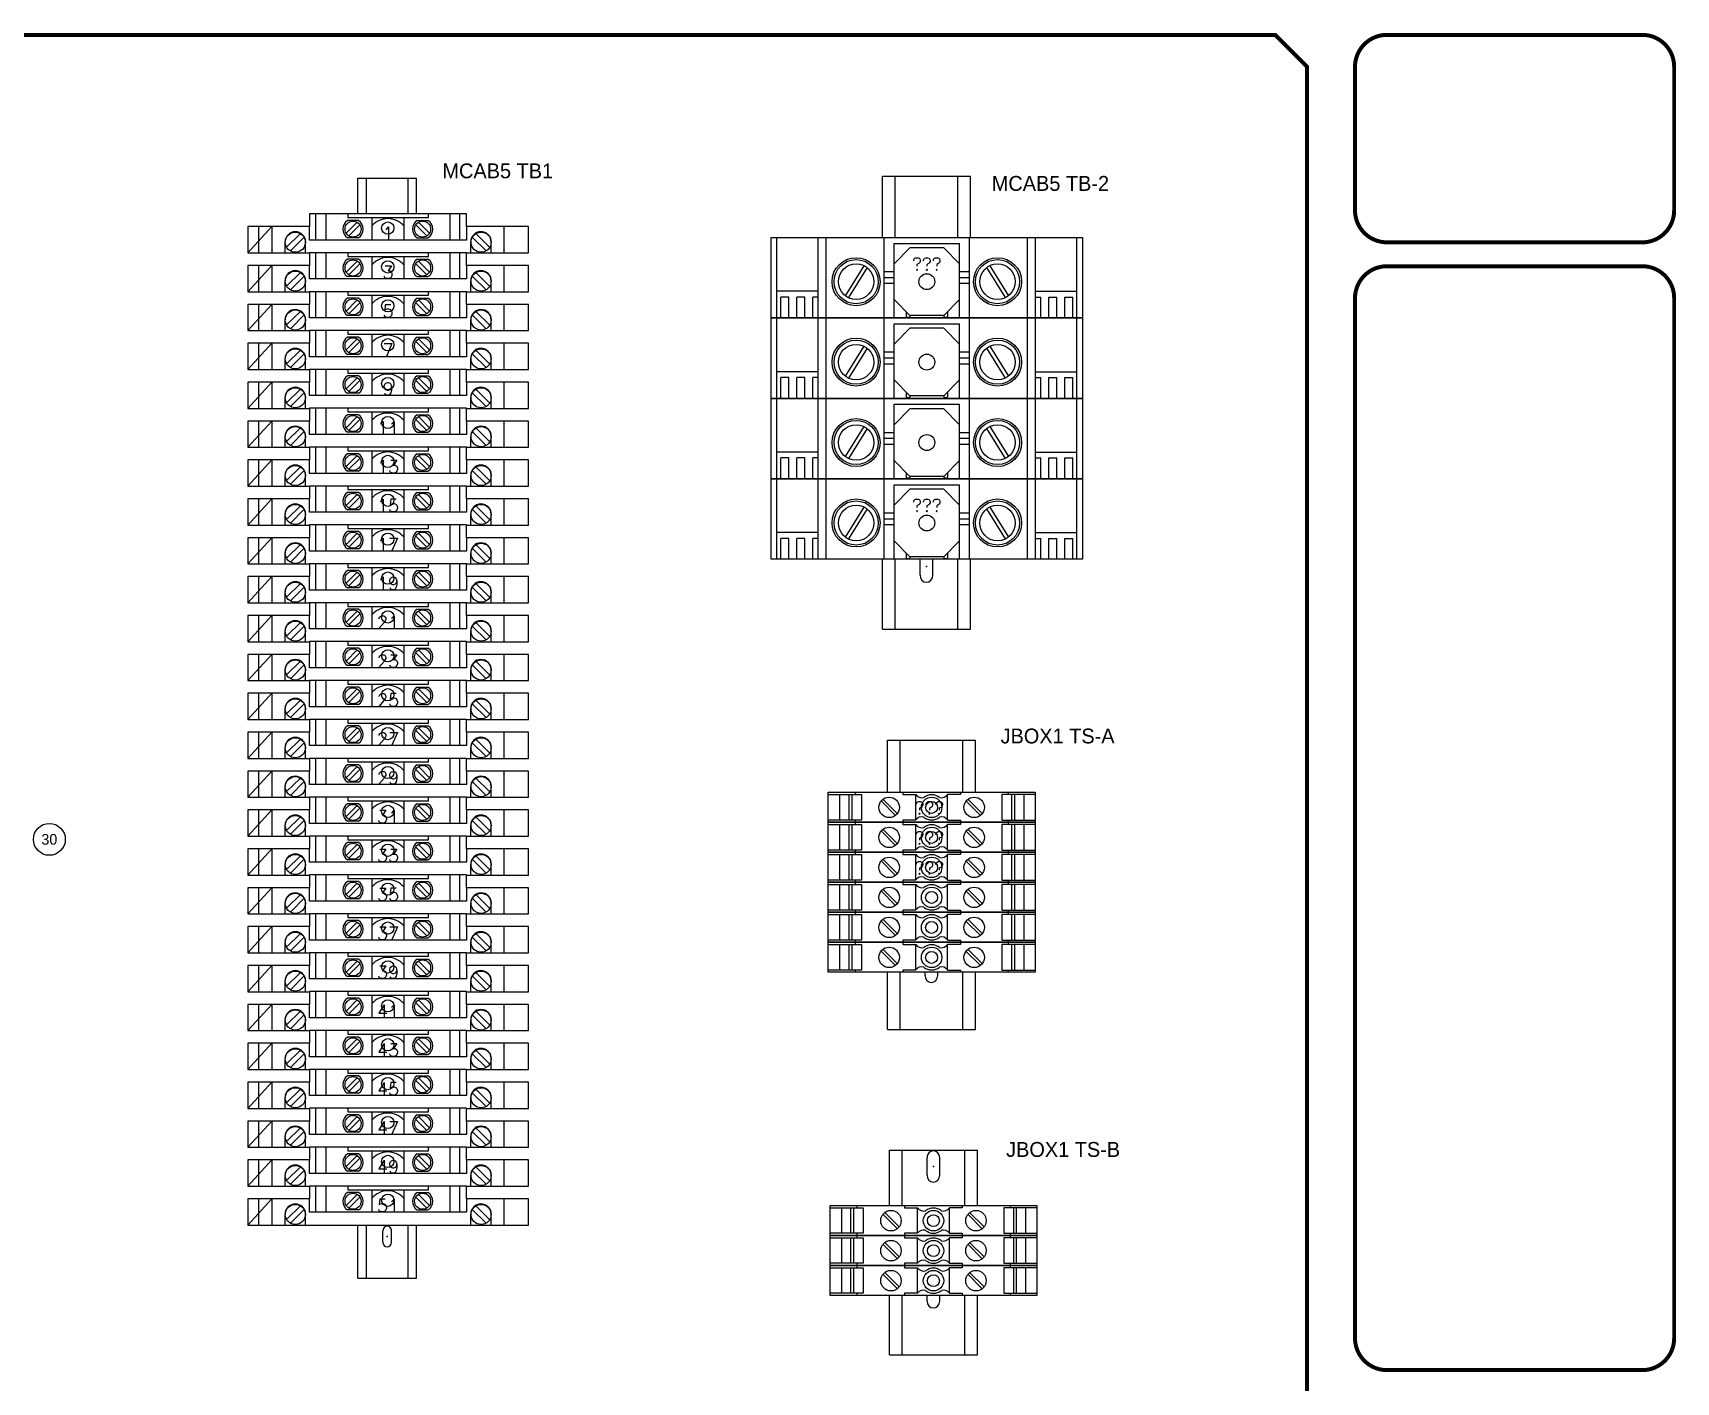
# Model space of a CAD drawing. Header units: inches. Extents: x 0 to 100, y 0 to 67.
# Drawn here: x 61.84 to 100.45, y 35.63 to 67.33 of the extents above; entities that cross this region are included whole.
import ezdxf
from ezdxf.enums import TextEntityAlignment as Align

# ---------------------------------------------------------------- set-up
doc = ezdxf.new("R2010")
doc.units = ezdxf.units.IN
doc.header["$MEASUREMENT"] = 0
for name, color, linetype in [('PBAL', 52, 'Continuous'), ('PITEM', 1, 'Continuous'), ('PSYMS', 7, 'Continuous'), ('PTERM', 7, 'Continuous'), ('PWIRE', 7, 'Continuous'), ('TITLE', 7, 'Continuous')]:
    doc.layers.add(name, color=color, linetype=linetype)
doc.styles.add('ITALIC', font='ITALIC')
doc.styles.add('SIMPLEX', font='SIMPLEX')
doc.styles.add('WD', font='romans.shx')

# ---------------------------------------------------------------- blocks, each defined once
blk = doc.blocks.new('VDIN2386')
for p, q in [((-0.69, 65.214), (0.69, 65.214)), ((-0.69, 39.37), (-0.69, 65.214)), ((-0.49, 39.37), (-0.49, 65.214)), ((0.49, 39.37), (0.49, 65.214)), ((0.69, 39.37), (0.69, 65.214)), ((-0.1, 63.854), (-0.1, 64.126)), ((0.1, 63.854), (0.1, 64.126)), ((-0.1, 61.884), (-0.1, 62.156)), ((0.1, 61.884), (0.1, 62.156)), ((-0.1, 59.914), (-0.1, 60.186)), ((0.1, 59.914), (0.1, 60.186)), ((-0.1, 57.944), (-0.1, 58.216)), ((0.1, 57.944), (0.1, 58.216)), ((-0.1, 55.974), (-0.1, 56.246)), ((0.1, 55.974), (0.1, 56.246)), ((-0.1, 54.004), (-0.1, 54.276)), ((0.1, 54.004), (0.1, 54.276)), ((-0.1, 52.034), (-0.1, 52.306)), ((0.1, 52.034), (0.1, 52.306)), ((-0.1, 50.064), (-0.1, 50.336)), ((0.1, 50.064), (0.1, 50.336)), ((-0.1, 48.094), (-0.1, 48.366)), ((0.1, 48.094), (0.1, 48.366)), ((-0.1, 46.124), (-0.1, 46.396)), ((0.1, 46.124), (0.1, 46.396)), ((-0.1, 44.154), (-0.1, 44.426)), ((0.1, 44.154), (0.1, 44.426)), ((-0.1, 42.184), (-0.1, 42.456)), ((0.1, 42.184), (0.1, 42.456)), ((-0.1, 40.214), (-0.1, 40.486)), ((0.1, 40.214), (0.1, 40.486)), ((-0.69, 39.37), (0.69, 39.37))]:
    blk.add_line(p, q)
for centre, start_param, end_param in [((0, 64.126), 4.712386, 7.853986), ((0, 63.854), 1.570796, 4.712386), ((0, 62.156), 4.712386, 7.853986), ((0, 61.884), 1.570796, 4.712386), ((0, 60.186), 4.712386, 7.853986), ((0, 59.914), 1.570796, 4.712386), ((0, 58.216), 4.712386, 7.853986), ((0, 57.944), 1.570796, 4.712386), ((0, 56.246), 4.712386, 7.853986), ((0, 55.974), 1.570796, 4.712386), ((0, 54.276), 4.712386, 7.853986), ((0, 54.004), 1.570796, 4.712386), ((0, 52.306), 4.712386, 7.853986), ((0, 52.034), 1.570796, 4.712386), ((0, 50.336), 4.712386, 7.853986), ((0, 50.064), 1.570796, 4.712386), ((0, 48.366), 4.712386, 7.853986), ((0, 48.094), 1.570796, 4.712386), ((0, 46.396), 4.712386, 7.853986), ((0, 46.124), 1.570796, 4.712386), ((0, 44.426), 4.712386, 7.853986), ((0, 44.154), 1.570796, 4.712386), ((0, 42.456), 4.712386, 7.853986), ((0, 42.184), 1.570796, 4.712386), ((0, 40.486), 4.712386, 7.853986), ((0, 40.214), 1.570796, 4.712386)]:
    blk.add_ellipse(centre, major_axis=(0, 0.109), ratio=0.917668, start_param=start_param, end_param=end_param)
for p in [(0, 63.99), (0, 62.02), (0, 60.05), (0, 58.08), (0, 56.11), (0, 54.14), (0, 52.17), (0, 50.2), (0, 48.23), (0, 46.26), (0, 44.29), (0, 42.32), (0, 40.35)]:
    blk.add_point(p)
blk = doc.blocks.new('VDIN2450')
for p, q in [((-0.69, 4.532), (0.69, 4.532)), ((-0.69, 0), (-0.69, 4.532)), ((-0.49, 0), (-0.49, 4.532)), ((0.49, 0), (0.49, 4.532)), ((0.69, 0), (0.69, 4.532)), ((-0.1, 2.814), (-0.1, 3.086)), ((0.1, 2.814), (0.1, 3.086)), ((-0.1, 0.844), (-0.1, 1.116)), ((0.1, 0.844), (0.1, 1.116)), ((-0.69, 0), (0.69, 0))]:
    blk.add_line(p, q)
for centre, start_param, end_param in [((0, 3.086), 4.712386, 7.853986), ((0, 2.814), 1.570797, 4.712387), ((0, 1.116), 4.712386, 7.853986), ((0, 0.844), 1.570797, 4.712387)]:
    blk.add_ellipse(centre, major_axis=(0, 0.109), ratio=0.917668, start_param=start_param, end_param=end_param)
for p in [(0, 2.95), (0, 0.98)]:
    blk.add_point(p)
blk = doc.blocks.new('VDIN2493')
for p, q in [((-0.69, 3.205), (0.69, 3.205)), ((-0.69, 0), (-0.69, 3.205)), ((-0.49, 0), (-0.49, 3.205)), ((0.49, 0), (0.49, 3.205)), ((0.69, 0), (0.69, 3.205)), ((-0.1, 2.814), (-0.1, 3.086)), ((0.1, 2.814), (0.1, 3.086)), ((-0.1, 0.844), (-0.1, 1.116)), ((0.1, 0.844), (0.1, 1.116)), ((-0.69, 0), (0.69, 0))]:
    blk.add_line(p, q)
for centre, start_param, end_param in [((0, 3.086), 4.712386, 7.853986), ((0, 2.814), 1.570796, 4.712386), ((0, 1.116), 4.712386, 7.853986), ((0, 0.844), 1.570796, 4.712386)]:
    blk.add_ellipse(centre, major_axis=(0, 0.109), ratio=0.917668, start_param=start_param, end_param=end_param)
for p in [(0, 2.95), (0, 0.98)]:
    blk.add_point(p)
blk = doc.blocks.new('VDIN2408')
for p, q in [((-0.69, 7.095), (0.69, 7.095)), ((-0.69, 0), (-0.69, 7.095)), ((-0.49, 0), (-0.49, 7.095)), ((0.49, 0), (0.49, 7.095)), ((0.69, 0), (0.69, 7.095)), ((-0.1, 4.784), (-0.1, 5.056)), ((0.1, 4.784), (0.1, 5.056)), ((-0.1, 2.814), (-0.1, 3.086)), ((0.1, 2.814), (0.1, 3.086)), ((-0.1, 0.844), (-0.1, 1.116)), ((0.1, 0.844), (0.1, 1.116)), ((-0.69, 0), (0.69, 0))]:
    blk.add_line(p, q)
for centre, start_param, end_param in [((0, 5.056), 4.712386, 7.853986), ((0, 4.784), 1.570796, 4.712386), ((0, 3.086), 4.712386, 7.853986), ((0, 2.814), 1.570796, 4.712386), ((0, 1.116), 4.712386, 7.853986), ((0, 0.844), 1.570796, 4.712386)]:
    blk.add_ellipse(centre, major_axis=(0, 0.109), ratio=0.917668, start_param=start_param, end_param=end_param)
for p in [(0, 4.92), (0, 2.95), (0, 0.98)]:
    blk.add_point(p)
blk = doc.blocks.new('acade_title')
at = {"layer": 'TITLE'}
blk.add_line((30.594, 22.177), (30.594, 20.781), dxfattribs=at)
at = {"layer": 'TITLE', "const_width": 0.0312}
blk.add_lwpolyline([(30.594, 0.281), (30.594, 22.177), (30.344, 22.427), (0.281, 22.427), (0.031, 22.177), (0.031, 0.281), (0.281, 0.031), (30.344, 0.031)], close=True, dxfattribs=at)
for points in [[(31.219, 22.427, 0.414214), (30.969, 22.177, 0.414214)], [(33.469, 22.177, 0.414214), (33.219, 22.427, 0.414214)], [(30.969, 21.052, 0.414214), (31.219, 20.802, 0.414214)], [(33.219, 20.802, 0.414214), (33.469, 21.052, 0.414214)], [(31.219, 20.615, 0.414214), (30.969, 20.365, 0.414214)], [(33.469, 20.365, 0.414214), (33.219, 20.615, 0.414214)], [(30.969, 12.219, 0.414214), (31.219, 11.969, 0.414214)], [(33.219, 11.969, 0.414214), (33.469, 12.219, 0.414214)]]:
    blk.add_lwpolyline(points, format="xyb", dxfattribs=at)
for points in [[(33.219, 22.427), (31.219, 22.427)], [(30.969, 22.177), (30.969, 21.052)], [(33.469, 22.177), (33.469, 21.052)], [(33.219, 20.802), (31.219, 20.802)], [(33.219, 20.615), (31.219, 20.615)], [(30.969, 20.365), (30.969, 12.219)], [(33.469, 20.365), (33.469, 12.219)], [(31.219, 11.969), (33.219, 11.969)]]:
    blk.add_lwpolyline(points, dxfattribs=at)
at = {"layer": 'TITLE', "color": 1, "style": 'ITALIC'}
for tag, height, p in [('TITLE#1', 0.125, (32.156, 3.406)), ('TITLE#2', 0.125, (32.156, 3.204)), ('TITLE#3', 0.125, (32.156, 3.001)), ('TITLE#4', 0.125, (32.156, 2.799)), ('DWG#', 0.2, (32.156, 0.826))]:
    blk.add_attdef(tag, text='', height=height, dxfattribs=at).set_placement(p, align=Align.CENTER)
at = {"layer": 'TITLE', "color": 1, "style": 'SIMPLEX'}
blk.add_attdef('CAD#', (30.826, 1.958), '', height=0.0938, rotation=90, dxfattribs=at)
at = {"layer": 'TITLE', "color": 1}
for tag, p, height, style in [('ENGINEER', (31.237, 1.958), 0.0938, 'ITALIC'), ('CHKDBY', (32.424, 1.958), 0.0938, 'ITALIC'), ('JOB#', (31.464, 1.644), 0.0938, 'SIMPLEX'), ('DRAWNBY', (32.494, 1.644), 0.0938, 'ITALIC'), ('SCALE', (31.353, 1.344), 0.0938, 'SIMPLEX'), ('DATE', (32.408, 1.344), 0.0938, 'SIMPLEX'), ('SHTS', (32.532, 0.25), 0.2, 'ITALIC')]:
    blk.add_attdef(tag, p, '', height=height, dxfattribs=dict(at, style=style))
at = {"layer": 'TITLE', "color": 1, "style": 'ITALIC'}
blk.add_attdef('SH#', text='', height=0.2, dxfattribs=at).set_placement((31.881, 0.25), align=Align.RIGHT)
at = {"layer": 'TITLE', "color": 7, "flags": 9}
blk.add_attdef('WD_TB', (31.219, 0.031), '', height=0.125, dxfattribs=at)
blk = doc.blocks.new('UKK3')
at = {"style": 'WD', "flags": 1}
for tag, height, p in [('INST', 0.125, (0, 0.384)), ('LOC', 0.125, (0, 0.207)), ('WDBLKNAM', 0.05, (0, -0.515)), ('CAT', 0.05, (0, -0.444)), ('ASSYCODE', 0.05, (0, -0.674)), ('FP', 0.05, (0, -0.587)), ('FPT', 0.05, (0.141, -0.587))]:
    blk.add_attdef(tag, text='', height=height, dxfattribs=at).set_placement(p, align=Align.CENTER)
for tag in ['L02WIRENO', 'L02TERM']:
    blk.add_attdef(tag, text='', height=0.1, dxfattribs=at).set_placement((0, -0.428), align=Align.MIDDLE_CENTER)
blk.add_attdef('L02PINL', text='', height=0.05, dxfattribs=at).set_placement((-0.695, -0.435), align=Align.MIDDLE_RIGHT)
blk.add_attdef('L02PINR', text='', height=0.05, dxfattribs=at).set_placement((0.692, -0.435), align=Align.MIDDLE_LEFT)
blk.add_wipeout([(-1.099, -0.1), (-0.616, -0.1), (-0.616, 0), (0.616, 0), (0.616, -0.1), (1.101, -0.1), (1.101, -0.305), (-1.099, -0.305)])
blk.add_wipeout([(-1.099, -0.1), (-0.616, -0.1), (-0.616, 0), (0.616, 0), (0.616, -0.1), (1.101, -0.1), (1.101, -0.305), (-1.099, -0.305)])
for p, q in [((0.616, 0), (-0.616, 0)), ((-0.616, 0), (-0.616, -0.1)), ((0.616, -0.1), (0.616, 0)), ((-1.099, -0.1), (-1.099, -0.305)), ((-0.616, -0.1), (-1.099, -0.1)), ((-1.099, -0.1), (-1.099, -0.1)), ((-1.099, -0.305), (-0.909, -0.1)), ((-1.015, -0.1), (-1.015, -0.305)), ((-0.909, -0.1), (-0.909, -0.305)), ((-0.616, -0.205), (-0.616, -0.1)), ((-0.569, 0), (-0.569, -0.205)), ((-0.487, 0), (-0.487, -0.205)), ((-0.242, -0.065), (-0.328, -0.152)), ((-0.232, -0.051), (-0.317, -0.051)), ((-0.314, 0), (-0.314, -0.028)), ((-0.314, -0.028), (0.318, -0.028)), ((-0.221, -0.087), (-0.307, -0.173)), ((-0.127, -0.028), (-0.127, -0.205)), ((0.123, -0.028), (0.123, -0.205)), ((0.217, -0.087), (0.303, -0.173)), ((0.229, -0.051), (0.313, -0.051)), ((0.238, -0.065), (0.325, -0.152)), ((0.318, -0.028), (0.318, 0)), ((0.483, 0), (0.483, -0.205)), ((0.56, 0), (0.56, -0.205)), ((1.101, -0.1), (0.616, -0.1)), ((0.616, -0.1), (0.616, -0.205)), ((0.906, -0.1), (0.906, -0.305)), ((1.101, -0.305), (1.101, -0.1)), ((-0.806, -0.305), (-0.806, -0.22)), ((-0.686, -0.154), (-0.794, -0.261)), ((-0.658, -0.182), (-0.765, -0.29)), ((-0.726, -0.14), (-0.726, -0.14)), ((-0.646, -0.305), (-0.646, -0.22)), ((0.616, -0.205), (-0.616, -0.205)), ((-0.232, -0.187), (-0.317, -0.187)), ((0.229, -0.187), (0.313, -0.187)), ((0.648, -0.305), (0.648, -0.22)), ((0.66, -0.182), (0.768, -0.29)), ((0.689, -0.154), (0.796, -0.261)), ((0.728, -0.14), (0.728, -0.14)), ((0.808, -0.305), (0.808, -0.22)), ((-1.099, -0.305), (1.101, -0.305))]:
    blk.add_line(p, q)
for centre, radius in [((-0.274, -0.119), 0.0629), ((-0.002, -0.111), 0.048), ((0.271, -0.119), 0.0629), ((-0.726, -0.222), 0.0788), ((0.729, -0.222), 0.0788)]:
    blk.add_circle(centre, radius)
for centre, radius, start, end in [((-0.274, -0.119), 0.08, 121.8413, 238.2647), ((-0.274, -0.119), 0.08, 301.7353, 58.1587), ((-0.002, -0.202), 0.165, 40.9051, 139.0949), ((0.271, -0.119), 0.08, 121.8413, 238.2647), ((0.271, -0.119), 0.08, 301.7353, 58.1587), ((-0.726, -0.22), 0.08, 90, 180.0114), ((-0.726, -0.22), 0.08, 0.0114, 90), ((0.728, -0.22), 0.08, 90, 179.9886), ((0.728, -0.22), 0.08, 359.9886, 90)]:
    blk.add_arc(centre, radius, start, end)
for tag, height, p in [('P_TAGSTRIP', 0.125, (0, 0.031)), ('MFG', 0.05, (0, -0.372))]:
    blk.add_attdef(tag, text='', height=height, dxfattribs=at).set_placement(p, align=Align.CENTER)
at = {"style": 'WD'}
for tag in ['WIRENO', 'TERM']:
    blk.add_attdef(tag, text='', height=0.1, dxfattribs=at).set_placement((0.001, -0.152), align=Align.MIDDLE_CENTER)
at = {"style": 'WD', "width": 0.8}
for tag, p in [('WIRENOL', (-1.131, -0.202)), ('L02WIRENOL', (-1.131, -0.335))]:
    blk.add_attdef(tag, text='', height=0.1, dxfattribs=at).set_placement(p, align=Align.MIDDLE_RIGHT)
for tag, p in [('WIRENOR', (1.134, -0.202)), ('L02WIRENOR', (1.134, -0.335))]:
    blk.add_attdef(tag, text='', height=0.1, dxfattribs=at).set_placement(p, align=Align.MIDDLE_LEFT)
at = {"style": 'WD', "flags": 1}
blk.add_attdef('L01PINL', text='', height=0.05, dxfattribs=at).set_placement((-0.695, -0.37), align=Align.MIDDLE_RIGHT)
blk.add_attdef('L01PINR', text='', height=0.05, dxfattribs=at).set_placement((0.692, -0.37), align=Align.MIDDLE_LEFT)
blk = doc.blocks.new('DN-T1_0')
at = {"style": 'WD', "flags": 1}
for tag, height, p in [('INST', 0.125, (0.008, 0.421)), ('LOC', 0.125, (0.008, 0.245)), ('CAT', 0.05, (0, -0.812)), ('WDBLKNAM', 0.05, (0, -0.884)), ('ASSYCODE', 0.05, (0, -1.042)), ('FP', 0.05, (0, -0.955)), ('FPT', 0.05, (0.141, -0.955))]:
    blk.add_attdef(tag, text='', height=height, dxfattribs=at).set_placement(p, align=Align.CENTER)
at = {"style": 'WD', "width": 0.8}
blk.add_attdef('WIRENOL', text='', height=0.1, dxfattribs=at).set_placement((-1.29, -0.315), align=Align.MIDDLE_RIGHT)
blk.add_attdef('WIRENOR', text='', height=0.1, dxfattribs=at).set_placement((1.29, -0.315), align=Align.MIDDLE_LEFT)
at = {"style": 'WD', "flags": 1}
blk.add_attdef('TERMDESCL', text='', height=0.05, dxfattribs=at).set_placement((-1.287, -0.43), align=Align.MIDDLE_RIGHT)
blk.add_attdef('TERMDESCR', text='', height=0.05, dxfattribs=at).set_placement((1.29, -0.43), align=Align.MIDDLE_LEFT)
blk.add_wipeout([(1.22, 0), (1.22, -0.63), (-1.22, -0.63), (-1.22, 0)])
for p, q in [((-1.174, -0.63), (-1.174, 0)), ((-0.851, -0.63), (-0.851, 0)), ((-0.788, -0.63), (-0.788, 0)), ((-0.335, -0.63), (-0.335, 0)), ((-0.257, -0.046), (0.257, -0.046)), ((-0.257, -0.63), (-0.257, -0.046)), ((-0.257, -0.206), (-0.132, -0.081)), ((0.132, -0.081), (-0.132, -0.081)), ((0.257, -0.206), (0.132, -0.081)), ((0.257, -0.63), (0.257, -0.046)), ((0.335, -0.63), (0.335, 0)), ((0.788, -0.63), (0.788, 0)), ((0.851, -0.63), (0.851, 0)), ((1.174, -0.63), (1.174, 0)), ((-0.494, -0.221), (-0.64, -0.456)), ((-0.468, -0.236), (-0.614, -0.471)), ((0.468, -0.236), (0.614, -0.471)), ((0.494, -0.221), (0.64, -0.456)), ((-0.257, -0.269), (-0.335, -0.269)), ((-0.257, -0.315), (-0.335, -0.315)), ((-0.257, -0.361), (-0.335, -0.361)), ((0.335, -0.269), (0.257, -0.269)), ((0.335, -0.315), (0.257, -0.315)), ((0.335, -0.361), (0.257, -0.361)), ((-0.851, -0.421), (-1.174, -0.421)), ((-1.143, -0.63), (-1.143, -0.467)), ((-1.081, -0.467), (-1.143, -0.467)), ((-1.081, -0.63), (-1.081, -0.467)), ((-0.956, -0.467), (-1.018, -0.467)), ((-1.018, -0.63), (-1.018, -0.467)), ((-0.956, -0.63), (-0.956, -0.467)), ((-0.893, -0.63), (-0.893, -0.467)), ((-0.851, -0.467), (-0.893, -0.467)), ((-0.132, -0.611), (-0.257, -0.486)), ((0.132, -0.611), (0.257, -0.486)), ((0.851, -0.421), (1.174, -0.421)), ((0.851, -0.467), (0.893, -0.467)), ((0.893, -0.63), (0.893, -0.467)), ((0.955, -0.63), (0.955, -0.467)), ((0.955, -0.467), (1.018, -0.467)), ((1.018, -0.63), (1.018, -0.467)), ((1.081, -0.63), (1.081, -0.467)), ((1.081, -0.467), (1.143, -0.467)), ((1.143, -0.63), (1.143, -0.467)), ((-0.162, -0.581), (-0.162, -0.619)), ((-0.139, -0.626), (-0.155, -0.626)), ((0.132, -0.611), (-0.132, -0.611)), ((-0.132, -0.611), (-0.132, -0.619)), ((0.132, -0.611), (0.132, -0.619)), ((0.155, -0.626), (0.139, -0.626)), ((0.162, -0.581), (0.162, -0.619))]:
    blk.add_line(p, q)
blk.add_lwpolyline([(1.22, 0), (1.22, -0.63), (-1.22, -0.63), (-1.22, 0)], close=True)
for centre, radius in [((-0.554, -0.346), 0.188), ((-0.554, -0.346), 0.173), ((-0.554, -0.346), 0.139), ((0.554, -0.346), 0.188), ((0.554, -0.346), 0.173), ((0.554, -0.346), 0.139), ((0, -0.346), 0.0625)]:
    blk.add_circle(centre, radius)
for centre, start, end in [((-0.155, -0.619), 180, 270), ((-0.139, -0.619), 270, 0), ((0.139, -0.619), 180, 270), ((0.155, -0.619), 270, 0)]:
    blk.add_arc(centre, 0.007, start, end)
for tag, height, p in [('P_TAGSTRIP', 0.125, (0.008, 0.068)), ('MFG', 0.05, (0, -0.741))]:
    blk.add_attdef(tag, text='', height=height, dxfattribs=at).set_placement(p, align=Align.CENTER)
at = {"style": 'WD'}
for tag in ['WIRENO', 'TERM']:
    blk.add_attdef(tag, text='', height=0.1, dxfattribs=at).set_placement((0, -0.208), align=Align.MIDDLE_CENTER)
blk = doc.blocks.new('1011-1df')
at = {"style": 'WD', "flags": 1}
for tag, height, p in [('INST', 0.125, (0.008, 0.421)), ('LOC', 0.125, (0.008, 0.245)), ('CAT', 0.05, (0, -0.396)), ('WDBLKNAM', 0.05, (0, -0.467)), ('FP', 0.05, (0, -0.539)), ('FPT', 0.05, (0.141, -0.539)), ('ASSYCODE', 0.05, (0, -0.626))]:
    blk.add_attdef(tag, text='', height=height, dxfattribs=at).set_placement(p, align=Align.CENTER)
at = {"style": 'WD', "width": 0.8}
blk.add_attdef('WIRENOR', text='', height=0.1, dxfattribs=at).set_placement((0.88, -0.118), align=Align.MIDDLE_LEFT)
at = {"style": 'WD', "flags": 1}
blk.add_attdef('TERMDESCR', text='', height=0.05, dxfattribs=at).set_placement((0.88, -0.232), align=Align.MIDDLE_LEFT)
blk.add_wipeout([(0.81, -0.235), (-0.81, -0.235), (-0.81, 0), (0.81, 0)])
for p, q in [((-0.81, -0.235), (-0.81, 0)), ((-0.81, 0), (0.81, 0)), ((-0.6, 0), (-0.6, -0.018)), ((-0.226, 0), (-0.226, -0.018)), ((-0.81, -0.018), (-0.55, -0.018)), ((-0.721, -0.018), (-0.721, -0.217)), ((-0.649, -0.018), (-0.649, -0.217)), ((-0.626, -0.018), (-0.626, -0.217)), ((-0.55, -0.018), (-0.55, -0.217)), ((-0.283, -0.181), (-0.396, -0.068)), ((-0.269, -0.167), (-0.382, -0.054)), ((-0.226, -0.018), (-0.125, -0.018)), ((-0.125, -0.217), (-0.125, -0.018)), ((0.226, -0.018), (0.125, -0.018)), ((0.125, -0.217), (0.125, -0.018)), ((0.226, 0), (0.226, -0.018)), ((0.382, -0.181), (0.269, -0.068)), ((0.396, -0.167), (0.283, -0.054)), ((0.81, -0.018), (0.55, -0.018)), ((0.55, -0.018), (0.55, -0.217)), ((0.6, 0), (0.6, -0.018)), ((0.626, -0.018), (0.626, -0.217)), ((0.649, -0.018), (0.649, -0.217)), ((0.721, -0.018), (0.721, -0.217)), ((0.81, 0), (0.81, -0.235)), ((-0.55, -0.217), (-0.81, -0.217)), ((0.81, -0.235), (-0.81, -0.235)), ((-0.6, -0.217), (-0.6, -0.235)), ((-0.125, -0.217), (-0.226, -0.217)), ((-0.226, -0.217), (-0.226, -0.235)), ((0.125, -0.217), (0.226, -0.217)), ((0.226, -0.217), (0.226, -0.235)), ((0.55, -0.217), (0.81, -0.217)), ((0.6, -0.217), (0.6, -0.235))]:
    blk.add_line(p, q)
blk.add_lwpolyline([(0.81, -0.235), (-0.81, -0.235), (-0.81, 0), (0.81, 0)], close=True)
for centre, radius in [((-0.333, -0.118), 0.08), ((0, -0.118), 0.08), ((0, -0.118), 0.0469), ((0.333, -0.118), 0.08)]:
    blk.add_circle(centre, radius)
for centre, radius, start, end in [((-0.076, 0.018), 0.0609, 216.5114, 283.3922), ((0, -0.118), 0.0985, 50.9846, 129.0154), ((0.076, 0.018), 0.0609, 256.6078, 323.4886), ((-0.076, -0.253), 0.0609, 76.6078, 143.4886), ((0, -0.118), 0.0985, 230.9846, 309.0154), ((0.076, -0.253), 0.0609, 36.5114, 103.3922)]:
    blk.add_arc(centre, radius, start, end)
for tag, height, p in [('P_TAGSTRIP', 0.125, (0.008, 0.068)), ('MFG', 0.05, (0, -0.324))]:
    blk.add_attdef(tag, text='', height=height, dxfattribs=at).set_placement(p, align=Align.CENTER)
at = {"style": 'WD', "width": 0.8}
blk.add_attdef('WIRENOL', text='', height=0.1, dxfattribs=at).set_placement((-0.868, -0.118), align=Align.MIDDLE_RIGHT)
at = {"style": 'WD'}
for tag in ['WIRENO', 'TERM']:
    blk.add_attdef(tag, text='', height=0.1, dxfattribs=at).set_placement((-0.018, -0.123), align=Align.MIDDLE_CENTER)
at = {"style": 'WD', "flags": 1}
blk.add_attdef('TERMDESCL', text='', height=0.05, dxfattribs=at).set_placement((-0.866, -0.232), align=Align.MIDDLE_RIGHT)
blk = doc.blocks.new('PNL29E8')
at = {"layer": 'PBAL'}
blk.add_circle((0.375, 0), 0.375, dxfattribs=at)
at = {"layer": 'PITEM'}
blk.add_attdef('B_ITEM', text='', height=0.25, dxfattribs=at).set_placement((0.375, 0), align=Align.MIDDLE)

msp = doc.modelspace()

# ---------------------------------------------------------------- block references
at = {"xscale": 3, "yscale": 3, "zscale": 3}
msp.add_blockref('acade_title', (0, 0), dxfattribs=at)
at = {"layer": 'PBAL'}
msp.add_blockref('PNL29E8', (61.85, 48.378), dxfattribs=at).add_auto_attribs({'B_ITEM': '30'})
at = {"layer": 'PSYMS'}
msp.add_blockref('VDIN2386', (70.165, -1.303), dxfattribs=at)
at = {"layer": 'PSYMS', "xscale": 1.5, "yscale": 1.5, "zscale": 1.5}
for name, p in [('VDIN2408', (82.836, 53.317)), ('VDIN2450', (82.952, 43.913)), ('VDIN2493', (82.999, 36.265))]:
    msp.add_blockref(name, p, dxfattribs=at)

# ---------------------------------------------------------------- texts
at = {"color": 1}
for s, p in [('MCAB5 TB1', (71.462, 63.911)), ('MCAB5 TB-2', (84.371, 63.616)), ('JBOX1 TS-A', (84.578, 50.632)), ('JBOX1 TS-B', (84.708, 40.917))]:
    msp.add_text(s, height=0.35, dxfattribs=at).set_placement(p)

# ---------------------------------------------------------------- next in the draw order: block references
at = {"layer": 'PSYMS'}
ref = msp.add_blockref('UKK3', (70.183, 63.075), dxfattribs=dict(at, xscale=3, yscale=3, zscale=3))
ref.add_attrib('TERM', '1', dxfattribs={"layer": 'PTERM', "height": 0.3, "style": 'WD'}).set_placement((70.184, 62.618), align=Align.MIDDLE_CENTER)
ref = msp.add_blockref('DN-T1_0', (82.845, 62.52), dxfattribs=dict(at, xscale=3, yscale=3, zscale=3))
ref.add_attrib('WIRENO', '???', dxfattribs={"layer": 'PWIRE', "height": 0.3, "style": 'WD'}).set_placement((82.845, 61.895), align=Align.MIDDLE_CENTER)
ref = msp.add_blockref('1011-1df', (82.958, 49.484), dxfattribs=dict(at, xscale=3, yscale=3, zscale=3))
ref.add_attrib('WIRENO', '???', dxfattribs={"layer": 'PWIRE', "height": 0.3, "style": 'WD'}).set_placement((82.904, 49.117), align=Align.MIDDLE_CENTER)
at = {"layer": 'PSYMS', "xscale": 3, "yscale": 3, "zscale": 3}
msp.add_blockref('1011-1df', (83.001, 39.773), dxfattribs=at)

# ---------------------------------------------------------------- next in the draw order: block references
at = {"layer": 'PSYMS'}
ref = msp.add_blockref('UKK3', (70.183, 62.161), dxfattribs=dict(at, xscale=3, yscale=3, zscale=3))
ref.add_attrib('TERM', '3', dxfattribs={"layer": 'PTERM', "height": 0.3, "style": 'WD'}).set_placement((70.184, 61.704), align=Align.MIDDLE_CENTER)
at = {"layer": 'PSYMS', "xscale": 3, "yscale": 3, "zscale": 3}
for name, p in [('DN-T1_0', (82.845, 60.63)), ('1011-1df', (83.001, 39.068))]:
    msp.add_blockref(name, p, dxfattribs=at)
at = {"layer": 'PSYMS'}
ref = msp.add_blockref('1011-1df', (82.958, 48.779), dxfattribs=dict(at, xscale=3, yscale=3, zscale=3))
ref.add_attrib('WIRENO', '???', dxfattribs={"layer": 'PWIRE', "height": 0.3, "style": 'WD'}).set_placement((82.904, 48.412), align=Align.MIDDLE_CENTER)

# ---------------------------------------------------------------- next in the draw order: block references
ref = msp.add_blockref('UKK3', (70.183, 61.247), dxfattribs=dict(at, xscale=3, yscale=3, zscale=3))
ref.add_attrib('TERM', '5', dxfattribs={"layer": 'PTERM', "height": 0.3, "style": 'WD'}).set_placement((70.184, 60.791), align=Align.MIDDLE_CENTER)
at = {"layer": 'PSYMS', "xscale": 3, "yscale": 3, "zscale": 3}
for name, p in [('DN-T1_0', (82.845, 58.74)), ('1011-1df', (83.001, 38.363))]:
    msp.add_blockref(name, p, dxfattribs=at)
at = {"layer": 'PSYMS'}
ref = msp.add_blockref('1011-1df', (82.958, 48.074), dxfattribs=dict(at, xscale=3, yscale=3, zscale=3))
ref.add_attrib('WIRENO', '???', dxfattribs={"layer": 'PWIRE', "height": 0.3, "style": 'WD'}).set_placement((82.904, 47.707), align=Align.MIDDLE_CENTER)

# ---------------------------------------------------------------- next in the draw order: block references
ref = msp.add_blockref('UKK3', (70.183, 60.334), dxfattribs=dict(at, xscale=3, yscale=3, zscale=3))
ref.add_attrib('TERM', '7', dxfattribs={"layer": 'PTERM', "height": 0.3, "style": 'WD'}).set_placement((70.184, 59.877), align=Align.MIDDLE_CENTER)
ref = msp.add_blockref('DN-T1_0', (82.845, 56.85), dxfattribs=dict(at, xscale=3, yscale=3, zscale=3))
ref.add_attrib('WIRENO', '???', dxfattribs={"layer": 'PWIRE', "height": 0.3, "style": 'WD'}).set_placement((82.845, 56.225), align=Align.MIDDLE_CENTER)
at = {"layer": 'PSYMS', "xscale": 3, "yscale": 3, "zscale": 3}
msp.add_blockref('1011-1df', (82.958, 47.369), dxfattribs=at)

# ---------------------------------------------------------------- next in the draw order: block references
at = {"layer": 'PSYMS'}
ref = msp.add_blockref('UKK3', (70.183, 59.42), dxfattribs=dict(at, xscale=3, yscale=3, zscale=3))
ref.add_attrib('TERM', '9', dxfattribs={"layer": 'PTERM', "height": 0.3, "style": 'WD'}).set_placement((70.184, 58.963), align=Align.MIDDLE_CENTER)
at = {"layer": 'PSYMS', "xscale": 3, "yscale": 3, "zscale": 3}
msp.add_blockref('1011-1df', (82.958, 46.664), dxfattribs=at)

# ---------------------------------------------------------------- next in the draw order: block references
at = {"layer": 'PSYMS'}
ref = msp.add_blockref('UKK3', (70.183, 58.506), dxfattribs=dict(at, xscale=3, yscale=3, zscale=3))
ref.add_attrib('TERM', '11', dxfattribs={"layer": 'PTERM', "height": 0.3, "style": 'WD'}).set_placement((70.184, 58.049), align=Align.MIDDLE_CENTER)
at = {"layer": 'PSYMS', "xscale": 3, "yscale": 3, "zscale": 3}
msp.add_blockref('1011-1df', (82.958, 45.959), dxfattribs=at)

# ---------------------------------------------------------------- next in the draw order: block references
at = {"layer": 'PSYMS'}
ref = msp.add_blockref('UKK3', (70.183, 57.592), dxfattribs=dict(at, xscale=3, yscale=3, zscale=3))
ref.add_attrib('TERM', '13', dxfattribs={"layer": 'PTERM', "height": 0.3, "style": 'WD'}).set_placement((70.184, 57.136), align=Align.MIDDLE_CENTER)

# ---------------------------------------------------------------- next in the draw order: block references
ref = msp.add_blockref('UKK3', (70.183, 56.679), dxfattribs=dict(at, xscale=3, yscale=3, zscale=3))
ref.add_attrib('TERM', '15', dxfattribs={"layer": 'PTERM', "height": 0.3, "style": 'WD'}).set_placement((70.184, 56.222), align=Align.MIDDLE_CENTER)

# ---------------------------------------------------------------- next in the draw order: block references
ref = msp.add_blockref('UKK3', (70.183, 55.765), dxfattribs=dict(at, xscale=3, yscale=3, zscale=3))
ref.add_attrib('TERM', '17', dxfattribs={"layer": 'PTERM', "height": 0.3, "style": 'WD'}).set_placement((70.184, 55.308), align=Align.MIDDLE_CENTER)

# ---------------------------------------------------------------- next in the draw order: block references
ref = msp.add_blockref('UKK3', (70.183, 54.851), dxfattribs=dict(at, xscale=3, yscale=3, zscale=3))
ref.add_attrib('TERM', '19', dxfattribs={"layer": 'PTERM', "height": 0.3, "style": 'WD'}).set_placement((70.184, 54.394), align=Align.MIDDLE_CENTER)

# ---------------------------------------------------------------- next in the draw order: block references
ref = msp.add_blockref('UKK3', (70.183, 53.937), dxfattribs=dict(at, xscale=3, yscale=3, zscale=3))
ref.add_attrib('TERM', '21', dxfattribs={"layer": 'PTERM', "height": 0.3, "style": 'WD'}).set_placement((70.184, 53.481), align=Align.MIDDLE_CENTER)

# ---------------------------------------------------------------- next in the draw order: block references
ref = msp.add_blockref('UKK3', (70.183, 53.024), dxfattribs=dict(at, xscale=3, yscale=3, zscale=3))
ref.add_attrib('TERM', '23', dxfattribs={"layer": 'PTERM', "height": 0.3, "style": 'WD'}).set_placement((70.184, 52.567), align=Align.MIDDLE_CENTER)

# ---------------------------------------------------------------- next in the draw order: block references
ref = msp.add_blockref('UKK3', (70.183, 52.11), dxfattribs=dict(at, xscale=3, yscale=3, zscale=3))
ref.add_attrib('TERM', '25', dxfattribs={"layer": 'PTERM', "height": 0.3, "style": 'WD'}).set_placement((70.184, 51.653), align=Align.MIDDLE_CENTER)

# ---------------------------------------------------------------- next in the draw order: block references
ref = msp.add_blockref('UKK3', (70.183, 51.196), dxfattribs=dict(at, xscale=3, yscale=3, zscale=3))
ref.add_attrib('TERM', '27', dxfattribs={"layer": 'PTERM', "height": 0.3, "style": 'WD'}).set_placement((70.184, 50.739), align=Align.MIDDLE_CENTER)

# ---------------------------------------------------------------- next in the draw order: block references
ref = msp.add_blockref('UKK3', (70.183, 50.282), dxfattribs=dict(at, xscale=3, yscale=3, zscale=3))
ref.add_attrib('TERM', '29', dxfattribs={"layer": 'PTERM', "height": 0.3, "style": 'WD'}).set_placement((70.184, 49.826), align=Align.MIDDLE_CENTER)

# ---------------------------------------------------------------- next in the draw order: block references
ref = msp.add_blockref('UKK3', (70.183, 49.369), dxfattribs=dict(at, xscale=3, yscale=3, zscale=3))
ref.add_attrib('TERM', '31', dxfattribs={"layer": 'PTERM', "height": 0.3, "style": 'WD'}).set_placement((70.184, 48.912), align=Align.MIDDLE_CENTER)

# ---------------------------------------------------------------- next in the draw order: block references
ref = msp.add_blockref('UKK3', (70.183, 48.455), dxfattribs=dict(at, xscale=3, yscale=3, zscale=3))
ref.add_attrib('TERM', '33', dxfattribs={"layer": 'PTERM', "height": 0.3, "style": 'WD'}).set_placement((70.184, 47.998), align=Align.MIDDLE_CENTER)

# ---------------------------------------------------------------- next in the draw order: block references
ref = msp.add_blockref('UKK3', (70.183, 47.541), dxfattribs=dict(at, xscale=3, yscale=3, zscale=3))
ref.add_attrib('TERM', '35', dxfattribs={"layer": 'PTERM', "height": 0.3, "style": 'WD'}).set_placement((70.184, 47.084), align=Align.MIDDLE_CENTER)

# ---------------------------------------------------------------- next in the draw order: block references
ref = msp.add_blockref('UKK3', (70.183, 46.627), dxfattribs=dict(at, xscale=3, yscale=3, zscale=3))
ref.add_attrib('TERM', '37', dxfattribs={"layer": 'PTERM', "height": 0.3, "style": 'WD'}).set_placement((70.184, 46.171), align=Align.MIDDLE_CENTER)

# ---------------------------------------------------------------- next in the draw order: block references
ref = msp.add_blockref('UKK3', (70.183, 45.714), dxfattribs=dict(at, xscale=3, yscale=3, zscale=3))
ref.add_attrib('TERM', '39', dxfattribs={"layer": 'PTERM', "height": 0.3, "style": 'WD'}).set_placement((70.184, 45.257), align=Align.MIDDLE_CENTER)

# ---------------------------------------------------------------- next in the draw order: block references
ref = msp.add_blockref('UKK3', (70.183, 44.8), dxfattribs=dict(at, xscale=3, yscale=3, zscale=3))
ref.add_attrib('TERM', '41', dxfattribs={"layer": 'PTERM', "height": 0.3, "style": 'WD'}).set_placement((70.184, 44.343), align=Align.MIDDLE_CENTER)

# ---------------------------------------------------------------- next in the draw order: block references
ref = msp.add_blockref('UKK3', (70.183, 43.886), dxfattribs=dict(at, xscale=3, yscale=3, zscale=3))
ref.add_attrib('TERM', '43', dxfattribs={"layer": 'PTERM', "height": 0.3, "style": 'WD'}).set_placement((70.184, 43.429), align=Align.MIDDLE_CENTER)

# ---------------------------------------------------------------- next in the draw order: block references
ref = msp.add_blockref('UKK3', (70.183, 42.972), dxfattribs=dict(at, xscale=3, yscale=3, zscale=3))
ref.add_attrib('TERM', '45', dxfattribs={"layer": 'PTERM', "height": 0.3, "style": 'WD'}).set_placement((70.184, 42.516), align=Align.MIDDLE_CENTER)

# ---------------------------------------------------------------- next in the draw order: block references
ref = msp.add_blockref('UKK3', (70.183, 42.059), dxfattribs=dict(at, xscale=3, yscale=3, zscale=3))
ref.add_attrib('TERM', '47', dxfattribs={"layer": 'PTERM', "height": 0.3, "style": 'WD'}).set_placement((70.184, 41.602), align=Align.MIDDLE_CENTER)

# ---------------------------------------------------------------- next in the draw order: block references
ref = msp.add_blockref('UKK3', (70.183, 41.145), dxfattribs=dict(at, xscale=3, yscale=3, zscale=3))
ref.add_attrib('TERM', '49', dxfattribs={"layer": 'PTERM', "height": 0.3, "style": 'WD'}).set_placement((70.184, 40.688), align=Align.MIDDLE_CENTER)

# ---------------------------------------------------------------- next in the draw order: block references
ref = msp.add_blockref('UKK3', (70.183, 40.231), dxfattribs=dict(at, xscale=3, yscale=3, zscale=3))
ref.add_attrib('TERM', '51', dxfattribs={"layer": 'PTERM', "height": 0.3, "style": 'WD'}).set_placement((70.184, 39.774), align=Align.MIDDLE_CENTER)

doc.saveas('drawing.dxf')
